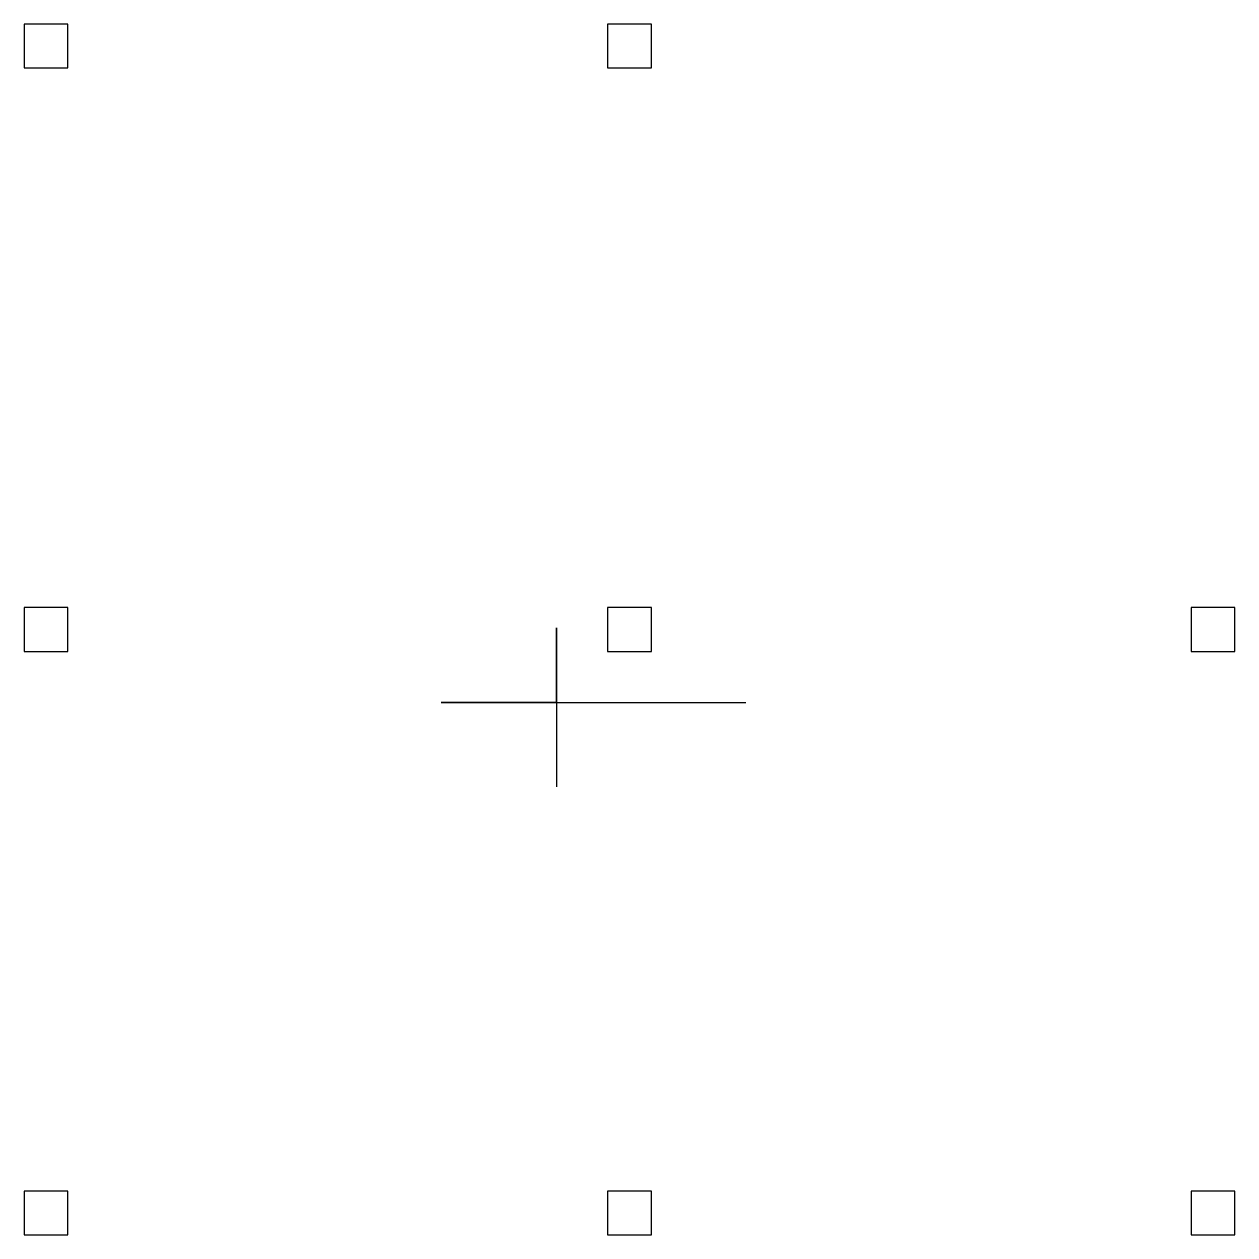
# Model space of a CAD drawing. Header units: metres. Extents: x -0.3 to 16.3, y -0.3 to 16.3.
import ezdxf

# ---------------------------------------------------------------- set-up
doc = ezdxf.new("R2010")
doc.units = ezdxf.units.M
doc.layers.add('PREF', color=72, linetype='Continuous')

msp = doc.modelspace()

# ---------------------------------------------------------------- linework, layer by layer
for points in [[(7, 7), (7, 8.022), (7, 5.843)], [(7, 7), (5.418, 7), (9.593, 7)]]:
    msp.add_lwpolyline(points)
at = {"layer": 'PREF'}
for points in [[(-0.3, 16.3), (-0.3, 15.7), (0.3, 15.7), (0.3, 16.3)], [(7.7, 16.3), (7.7, 15.7), (8.3, 15.7), (8.3, 16.3)], [(-0.3, 8.3), (-0.3, 7.7), (0.3, 7.7), (0.3, 8.3)], [(7.7, 8.3), (7.7, 7.7), (8.3, 7.7), (8.3, 8.3)], [(15.7, 8.3), (15.7, 7.7), (16.3, 7.7), (16.3, 8.3)], [(-0.3, 0.3), (-0.3, -0.3), (0.3, -0.3), (0.3, 0.3)], [(7.7, 0.3), (7.7, -0.3), (8.3, -0.3), (8.3, 0.3)], [(15.7, 0.3), (15.7, -0.3), (16.3, -0.3), (16.3, 0.3)]]:
    msp.add_lwpolyline(points, close=True, dxfattribs=at)

doc.saveas('drawing.dxf')
